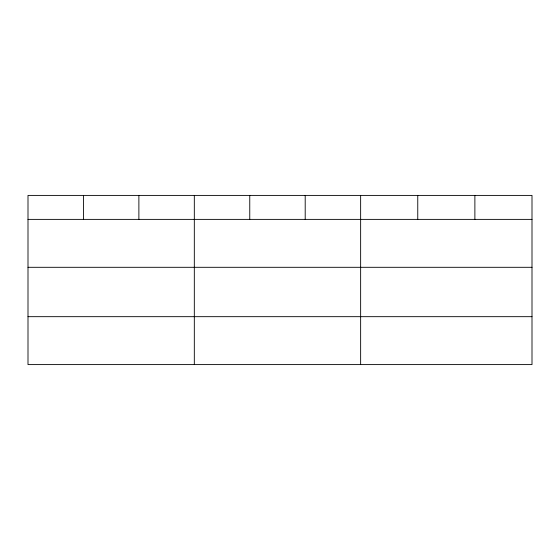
<?xml version="1.0" encoding="UTF-8"?>
<svg xmlns="http://www.w3.org/2000/svg" width="560" height="560" viewBox="0 0 560 560"><rect width="100%" height="100%" fill="white"/><g stroke="black" fill="none" stroke-linecap="round" stroke-linejoin="round"><path stroke-width="0.84" d="M532 267.302L532 195.405L28 195.405L28 364.595L532 364.595L532 267.302L28 267.302M28 219.38L532 219.38M28 316.673L532 316.673M474.88 195.405L474.88 219.38M417.76 195.405L417.76 219.38M360.64 195.405L360.64 364.595M305.2 195.405L305.2 219.38M249.76 195.405L249.76 219.38M194.32 195.405L194.32 364.595M138.88 195.405L138.88 219.38M83.44 195.405L83.44 219.38"/></g></svg>
